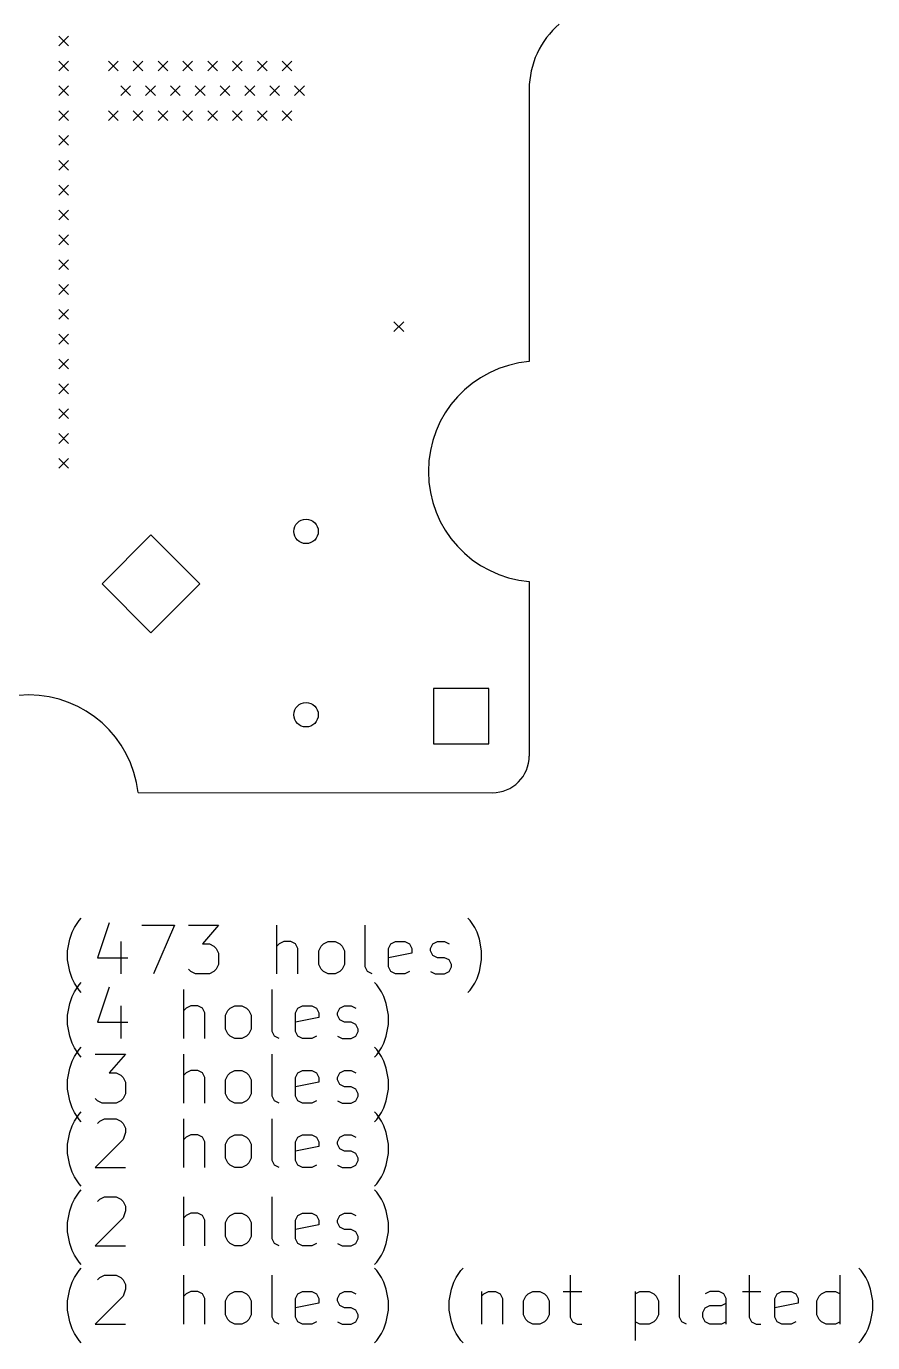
# Model space of a CAD drawing. Extents: x 114 to 184, y -151 to -38.
# Drawn here: x 149.4 to 184, y -150.5 to -96.7 of the extents above; entities that cross this region are included whole.
import ezdxf

# ---------------------------------------------------------------- set-up
doc = ezdxf.new("R2010")
doc.units = 0
doc.layers.add('BLACK', color=7, linetype='CONTINUOUS')

msp = doc.modelspace()

# ---------------------------------------------------------------- linework, layer by layer
at = {"layer": 'BLACK', "linetype": 'CONTINUOUS'}
for p, q in [((150.676, -97.082), (151.076, -97.482)), ((151.076, -97.082), (150.676, -97.482)), ((150.676, -98.098), (151.076, -98.498)), ((151.076, -98.098), (150.676, -98.498)), ((152.708, -98.098), (153.108, -98.498)), ((153.108, -98.098), (152.708, -98.498)), ((153.724, -98.098), (154.124, -98.498)), ((154.124, -98.098), (153.724, -98.498)), ((154.74, -98.098), (155.14, -98.498)), ((155.14, -98.098), (154.74, -98.498)), ((155.756, -98.098), (156.156, -98.498)), ((156.156, -98.098), (155.756, -98.498)), ((156.772, -98.098), (157.172, -98.498)), ((157.172, -98.098), (156.772, -98.498)), ((157.788, -98.098), (158.188, -98.498)), ((158.188, -98.098), (157.788, -98.498)), ((158.804, -98.098), (159.204, -98.498)), ((159.204, -98.098), (158.804, -98.498)), ((159.82, -98.098), (160.22, -98.498)), ((160.22, -98.098), (159.82, -98.498)), ((150.676, -99.114), (151.076, -99.514)), ((151.076, -99.114), (150.676, -99.514)), ((153.216, -99.114), (153.616, -99.514)), ((153.616, -99.114), (153.216, -99.514)), ((154.232, -99.114), (154.632, -99.514)), ((154.632, -99.114), (154.232, -99.514)), ((155.248, -99.114), (155.648, -99.514)), ((155.648, -99.114), (155.248, -99.514)), ((156.264, -99.114), (156.664, -99.514)), ((156.664, -99.114), (156.264, -99.514)), ((157.28, -99.114), (157.68, -99.514)), ((157.68, -99.114), (157.28, -99.514)), ((158.296, -99.114), (158.696, -99.514)), ((158.696, -99.114), (158.296, -99.514)), ((159.312, -99.114), (159.712, -99.514)), ((159.712, -99.114), (159.312, -99.514)), ((160.328, -99.114), (160.728, -99.514)), ((160.728, -99.114), (160.328, -99.514)), ((169.927313, -99.254504), (169.927313, -110.391357)), ((150.676, -100.13), (151.076, -100.53)), ((151.076, -100.13), (150.676, -100.53)), ((152.708, -100.13), (153.108, -100.53)), ((153.108, -100.13), (152.708, -100.53)), ((153.724, -100.13), (154.124, -100.53)), ((154.124, -100.13), (153.724, -100.53)), ((154.74, -100.13), (155.14, -100.53)), ((155.14, -100.13), (154.74, -100.53)), ((155.756, -100.13), (156.156, -100.53)), ((156.156, -100.13), (155.756, -100.53)), ((156.772, -100.13), (157.172, -100.53)), ((157.172, -100.13), (156.772, -100.53)), ((157.788, -100.13), (158.188, -100.53)), ((158.188, -100.13), (157.788, -100.53)), ((158.804, -100.13), (159.204, -100.53)), ((159.204, -100.13), (158.804, -100.53)), ((159.82, -100.13), (160.22, -100.53)), ((160.22, -100.13), (159.82, -100.53)), ((150.676, -101.146), (151.076, -101.546)), ((151.076, -101.146), (150.676, -101.546)), ((150.676, -102.162), (151.076, -102.562)), ((151.076, -102.162), (150.676, -102.562)), ((150.676, -103.178), (151.076, -103.578)), ((151.076, -103.178), (150.676, -103.578)), ((150.676, -104.194), (151.076, -104.594)), ((151.076, -104.194), (150.676, -104.594)), ((150.676, -105.21), (151.076, -105.61)), ((151.076, -105.21), (150.676, -105.61)), ((150.676, -106.226), (151.076, -106.626)), ((151.076, -106.226), (150.676, -106.626)), ((150.676, -107.242), (151.076, -107.642)), ((151.076, -107.242), (150.676, -107.642)), ((150.676, -108.258), (151.076, -108.658)), ((151.076, -108.258), (150.676, -108.658)), ((164.392, -108.766), (164.792, -109.166)), ((164.792, -108.766), (164.392, -109.166)), ((150.676, -109.274), (151.076, -109.674)), ((151.076, -109.274), (150.676, -109.674)), ((150.676, -110.29), (151.076, -110.69)), ((151.076, -110.29), (150.676, -110.69)), ((150.676, -111.306), (151.076, -111.706)), ((151.076, -111.306), (150.676, -111.706)), ((150.676, -112.322), (151.076, -112.722)), ((151.076, -112.322), (150.676, -112.722)), ((150.676, -113.338), (151.076, -113.738)), ((151.076, -113.338), (150.676, -113.738)), ((150.676, -114.354), (151.076, -114.754)), ((151.076, -114.354), (150.676, -114.754)), ((154.44724, -117.48325), (152.44724, -119.48325)), ((156.44724, -119.48325), (154.44724, -117.48325)), ((152.44724, -119.48325), (154.44724, -121.48325)), ((154.44724, -121.48325), (156.44724, -119.48325)), ((169.927313, -119.389472), (169.927757, -126.526753)), ((168.278622, -123.766868), (166.015858, -123.766868)), ((166.015858, -123.766868), (166.015858, -126.029632)), ((168.278622, -126.029632), (168.278622, -123.766868)), ((166.015858, -126.029632), (168.278622, -126.029632)), ((153.922434, -128.024806), (168.427757, -128.026753)), ((151.315416, -133.536833), (151.505892, -133.251118)), ((151.505892, -133.251118), (151.601131, -133.15588)), ((152.743987, -133.346357), (152.267797, -134.774928)), ((154.077321, -133.441595), (155.410654, -133.441595)), ((155.410654, -133.441595), (154.553511, -135.441595)), ((155.982083, -133.441595), (157.220178, -133.441595)), ((157.220178, -133.441595), (156.553511, -134.203499)), ((159.601131, -135.441595), (159.601131, -133.441595)), ((163.220179, -135.15588), (163.220179, -133.441595)), ((167.505894, -133.251118), (167.410656, -133.15588)), ((167.69637, -133.536833), (167.505894, -133.251118)), ((151.029702, -134.489214), (151.12494, -134.013023)), ((151.12494, -134.013023), (151.220178, -133.727309)), ((151.220178, -133.727309), (151.315416, -133.536833)), ((167.791608, -133.727309), (167.69637, -133.536833)), ((167.886846, -134.013023), (167.791608, -133.727309)), ((167.982084, -134.489214), (167.886846, -134.013023)), ((151.029702, -134.870166), (151.029702, -134.489214)), ((153.220178, -134.108261), (153.220178, -135.441595)), ((156.553511, -134.203499), (156.839226, -134.203499)), ((156.839226, -134.203499), (157.029702, -134.298737)), ((157.029702, -134.298737), (157.12494, -134.393976)), ((157.12494, -134.393976), (157.220178, -134.584452)), ((157.220178, -134.584452), (157.220178, -135.060642)), ((159.696369, -134.203499), (159.601131, -134.298737)), ((159.886845, -134.108261), (159.696369, -134.203499)), ((160.17256, -134.108261), (159.886845, -134.108261)), ((160.363036, -134.203499), (160.17256, -134.108261)), ((160.458274, -134.393976), (160.363036, -134.203499)), ((160.458274, -135.441595), (160.458274, -134.393976)), ((161.315417, -134.489214), (161.410655, -134.298737)), ((161.315417, -135.060642), (161.315417, -134.489214)), ((161.410655, -134.298737), (161.505893, -134.203499)), ((161.505893, -134.203499), (161.696369, -134.108261)), ((161.696369, -134.108261), (161.982084, -134.108261)), ((161.982084, -134.108261), (162.17256, -134.203499)), ((162.17256, -134.203499), (162.267798, -134.298737)), ((162.267798, -134.298737), (162.363036, -134.489214)), ((162.363036, -134.489214), (162.363036, -135.060642)), ((164.17256, -134.393976), (164.267798, -134.203499)), ((164.17256, -135.15588), (164.17256, -134.393976)), ((165.124941, -134.584452), (164.17256, -134.774928)), ((164.267798, -134.203499), (164.458274, -134.108261)), ((164.458274, -134.108261), (164.839227, -134.108261)), ((164.839227, -134.108261), (165.029703, -134.203499)), ((165.029703, -134.203499), (165.124941, -134.393976)), ((165.124941, -134.393976), (165.124941, -134.584452)), ((165.886846, -134.393976), (165.982084, -134.203499)), ((165.886846, -134.489214), (165.886846, -134.393976)), ((165.982084, -134.67969), (165.886846, -134.489214)), ((165.982084, -134.203499), (166.17256, -134.108261)), ((166.17256, -134.108261), (166.458274, -134.108261)), ((166.458274, -134.108261), (166.648751, -134.203499)), ((167.982084, -134.870166), (167.982084, -134.489214)), ((151.12494, -135.346357), (151.029702, -134.870166)), ((152.267797, -134.774928), (153.505892, -134.774928)), ((157.220178, -135.060642), (157.12494, -135.251118)), ((161.410655, -135.251118), (161.315417, -135.060642)), ((162.363036, -135.060642), (162.267798, -135.251118)), ((166.17256, -134.774928), (165.982084, -134.67969)), ((166.458274, -134.774928), (166.17256, -134.774928)), ((166.648751, -134.870166), (166.458274, -134.774928)), ((166.743989, -135.060642), (166.648751, -134.870166)), ((166.743989, -135.15588), (166.743989, -135.060642)), ((167.886846, -135.346357), (167.982084, -134.870166)), ((151.220178, -135.632071), (151.12494, -135.346357)), ((151.315416, -135.822547), (151.220178, -135.632071)), ((156.077321, -135.346357), (155.982083, -135.251118)), ((156.267797, -135.441595), (156.077321, -135.346357)), ((156.839226, -135.441595), (156.267797, -135.441595)), ((157.029702, -135.346357), (156.839226, -135.441595)), ((157.12494, -135.251118), (157.029702, -135.346357)), ((161.505893, -135.346357), (161.410655, -135.251118)), ((161.696369, -135.441595), (161.505893, -135.346357)), ((161.982084, -135.441595), (161.696369, -135.441595)), ((162.17256, -135.346357), (161.982084, -135.441595)), ((162.267798, -135.251118), (162.17256, -135.346357)), ((163.315417, -135.346357), (163.220179, -135.15588)), ((163.505893, -135.441595), (163.315417, -135.346357)), ((164.267798, -135.346357), (164.17256, -135.15588)), ((164.458274, -135.441595), (164.267798, -135.346357)), ((164.839227, -135.441595), (164.458274, -135.441595)), ((165.029703, -135.346357), (164.839227, -135.441595)), ((165.886846, -135.346357), (166.077322, -135.441595)), ((166.077322, -135.441595), (166.458274, -135.441595)), ((166.458274, -135.441595), (166.648751, -135.346357)), ((166.648751, -135.346357), (166.743989, -135.15588)), ((167.69637, -135.822547), (167.791608, -135.632071)), ((167.791608, -135.632071), (167.886846, -135.346357)), ((151.220178, -136.367309), (151.315416, -136.176833)), ((151.505892, -136.108261), (151.315416, -135.822547)), ((151.315416, -136.176833), (151.505892, -135.891118)), ((151.505892, -135.891118), (151.601131, -135.79588)), ((151.601131, -136.203499), (151.505892, -136.108261)), ((152.743987, -135.986357), (152.267797, -137.414928)), ((155.791607, -138.081595), (155.791607, -136.081595)), ((159.410655, -137.79588), (159.410655, -136.081595)), ((163.69637, -135.891118), (163.601132, -135.79588)), ((163.886846, -136.176833), (163.69637, -135.891118)), ((163.982084, -136.367309), (163.886846, -136.176833)), ((167.410656, -136.203499), (167.505894, -136.108261)), ((167.505894, -136.108261), (167.69637, -135.822547)), ((151.029702, -137.129214), (151.12494, -136.653023)), ((151.12494, -136.653023), (151.220178, -136.367309)), ((153.220178, -136.748261), (153.220178, -138.081595)), ((156.077321, -136.748261), (155.886845, -136.843499)), ((156.363036, -136.748261), (156.077321, -136.748261)), ((156.553512, -136.843499), (156.363036, -136.748261)), ((157.696369, -136.843499), (157.886845, -136.748261)), ((157.886845, -136.748261), (158.17256, -136.748261)), ((158.17256, -136.748261), (158.363036, -136.843499)), ((160.458274, -136.843499), (160.64875, -136.748261)), ((160.64875, -136.748261), (161.029703, -136.748261)), ((161.029703, -136.748261), (161.220179, -136.843499)), ((162.17256, -136.843499), (162.363036, -136.748261)), ((162.363036, -136.748261), (162.64875, -136.748261)), ((162.64875, -136.748261), (162.839227, -136.843499)), ((164.077322, -136.653023), (163.982084, -136.367309)), ((164.17256, -137.129214), (164.077322, -136.653023)), ((151.029702, -137.510166), (151.029702, -137.129214)), ((155.886845, -136.843499), (155.791607, -136.938737)), ((156.64875, -137.033976), (156.553512, -136.843499)), ((156.64875, -138.081595), (156.64875, -137.033976)), ((157.505893, -137.129214), (157.601131, -136.938737)), ((157.505893, -137.700642), (157.505893, -137.129214)), ((157.601131, -136.938737), (157.696369, -136.843499)), ((158.363036, -136.843499), (158.458274, -136.938737)), ((158.458274, -136.938737), (158.553512, -137.129214)), ((158.553512, -137.129214), (158.553512, -137.700642)), ((160.363036, -137.033976), (160.458274, -136.843499)), ((160.363036, -137.79588), (160.363036, -137.033976)), ((161.315417, -137.224452), (160.363036, -137.414928)), ((161.220179, -136.843499), (161.315417, -137.033976)), ((161.315417, -137.033976), (161.315417, -137.224452)), ((162.077322, -137.033976), (162.17256, -136.843499)), ((162.077322, -137.129214), (162.077322, -137.033976)), ((162.17256, -137.31969), (162.077322, -137.129214)), ((164.17256, -137.510166), (164.17256, -137.129214)), ((151.12494, -137.986357), (151.029702, -137.510166)), ((152.267797, -137.414928), (153.505892, -137.414928)), ((157.601131, -137.891118), (157.505893, -137.700642)), ((158.553512, -137.700642), (158.458274, -137.891118)), ((159.505893, -137.986357), (159.410655, -137.79588)), ((160.458274, -137.986357), (160.363036, -137.79588)), ((162.363036, -137.414928), (162.17256, -137.31969)), ((162.64875, -137.414928), (162.363036, -137.414928)), ((162.839227, -137.510166), (162.64875, -137.414928)), ((162.934465, -137.700642), (162.839227, -137.510166)), ((162.839227, -137.986357), (162.934465, -137.79588)), ((162.934465, -137.79588), (162.934465, -137.700642)), ((164.077322, -137.986357), (164.17256, -137.510166)), ((151.220178, -138.272071), (151.12494, -137.986357)), ((151.315416, -138.462547), (151.220178, -138.272071)), ((157.696369, -137.986357), (157.601131, -137.891118)), ((157.886845, -138.081595), (157.696369, -137.986357)), ((158.17256, -138.081595), (157.886845, -138.081595)), ((158.363036, -137.986357), (158.17256, -138.081595)), ((158.458274, -137.891118), (158.363036, -137.986357)), ((159.696369, -138.081595), (159.505893, -137.986357)), ((160.64875, -138.081595), (160.458274, -137.986357)), ((161.029703, -138.081595), (160.64875, -138.081595)), ((161.220179, -137.986357), (161.029703, -138.081595)), ((162.077322, -137.986357), (162.267798, -138.081595)), ((162.267798, -138.081595), (162.64875, -138.081595)), ((162.64875, -138.081595), (162.839227, -137.986357)), ((163.886846, -138.462547), (163.982084, -138.272071)), ((163.982084, -138.272071), (164.077322, -137.986357)), ((151.220178, -139.007309), (151.315416, -138.816833)), ((151.505892, -138.748261), (151.315416, -138.462547)), ((151.315416, -138.816833), (151.505892, -138.531118)), ((151.505892, -138.531118), (151.601131, -138.43588)), ((151.601131, -138.843499), (151.505892, -138.748261)), ((152.172559, -138.721595), (153.410654, -138.721595)), ((153.410654, -138.721595), (152.743987, -139.483499)), ((155.791607, -140.721595), (155.791607, -138.721595)), ((159.410655, -140.43588), (159.410655, -138.721595)), ((163.69637, -138.531118), (163.601132, -138.43588)), ((163.601132, -138.843499), (163.69637, -138.748261)), ((163.69637, -138.748261), (163.886846, -138.462547)), ((163.886846, -138.816833), (163.69637, -138.531118)), ((163.982084, -139.007309), (163.886846, -138.816833)), ((151.029702, -139.769214), (151.12494, -139.293023)), ((151.12494, -139.293023), (151.220178, -139.007309)), ((156.077321, -139.388261), (155.886845, -139.483499)), ((156.363036, -139.388261), (156.077321, -139.388261)), ((156.553512, -139.483499), (156.363036, -139.388261)), ((157.696369, -139.483499), (157.886845, -139.388261)), ((157.886845, -139.388261), (158.17256, -139.388261)), ((158.17256, -139.388261), (158.363036, -139.483499)), ((160.458274, -139.483499), (160.64875, -139.388261)), ((160.64875, -139.388261), (161.029703, -139.388261)), ((161.029703, -139.388261), (161.220179, -139.483499)), ((162.17256, -139.483499), (162.363036, -139.388261)), ((162.363036, -139.388261), (162.64875, -139.388261)), ((162.64875, -139.388261), (162.839227, -139.483499)), ((164.077322, -139.293023), (163.982084, -139.007309)), ((164.17256, -139.769214), (164.077322, -139.293023)), ((151.029702, -140.150166), (151.029702, -139.769214)), ((152.743987, -139.483499), (153.029702, -139.483499)), ((153.029702, -139.483499), (153.220178, -139.578737)), ((153.220178, -139.578737), (153.315416, -139.673976)), ((153.315416, -139.673976), (153.410654, -139.864452)), ((153.410654, -139.864452), (153.410654, -140.340642)), ((155.886845, -139.483499), (155.791607, -139.578737)), ((156.64875, -139.673976), (156.553512, -139.483499)), ((156.64875, -140.721595), (156.64875, -139.673976)), ((157.505893, -139.769214), (157.601131, -139.578737)), ((157.505893, -140.340642), (157.505893, -139.769214)), ((157.601131, -139.578737), (157.696369, -139.483499)), ((158.363036, -139.483499), (158.458274, -139.578737)), ((158.458274, -139.578737), (158.553512, -139.769214)), ((158.553512, -139.769214), (158.553512, -140.340642)), ((160.363036, -139.673976), (160.458274, -139.483499)), ((160.363036, -140.43588), (160.363036, -139.673976)), ((161.315417, -139.864452), (160.363036, -140.054928)), ((161.220179, -139.483499), (161.315417, -139.673976)), ((161.315417, -139.673976), (161.315417, -139.864452)), ((162.077322, -139.673976), (162.17256, -139.483499)), ((162.077322, -139.769214), (162.077322, -139.673976)), ((162.17256, -139.95969), (162.077322, -139.769214)), ((162.363036, -140.054928), (162.17256, -139.95969)), ((164.17256, -140.150166), (164.17256, -139.769214)), ((151.12494, -140.626357), (151.029702, -140.150166)), ((152.267797, -140.626357), (152.172559, -140.531118)), ((153.315416, -140.531118), (153.220178, -140.626357)), ((153.410654, -140.340642), (153.315416, -140.531118)), ((157.601131, -140.531118), (157.505893, -140.340642)), ((157.696369, -140.626357), (157.601131, -140.531118)), ((158.458274, -140.531118), (158.363036, -140.626357)), ((158.553512, -140.340642), (158.458274, -140.531118)), ((159.505893, -140.626357), (159.410655, -140.43588)), ((160.458274, -140.626357), (160.363036, -140.43588)), ((162.64875, -140.054928), (162.363036, -140.054928)), ((162.839227, -140.150166), (162.64875, -140.054928)), ((162.934465, -140.340642), (162.839227, -140.150166)), ((162.839227, -140.626357), (162.934465, -140.43588)), ((162.934465, -140.43588), (162.934465, -140.340642)), ((164.077322, -140.626357), (164.17256, -140.150166)), ((151.220178, -140.912071), (151.12494, -140.626357)), ((151.315416, -141.102547), (151.220178, -140.912071)), ((152.458273, -140.721595), (152.267797, -140.626357)), ((153.029702, -140.721595), (152.458273, -140.721595)), ((153.220178, -140.626357), (153.029702, -140.721595)), ((157.886845, -140.721595), (157.696369, -140.626357)), ((158.17256, -140.721595), (157.886845, -140.721595)), ((158.363036, -140.626357), (158.17256, -140.721595)), ((159.696369, -140.721595), (159.505893, -140.626357)), ((160.64875, -140.721595), (160.458274, -140.626357)), ((161.029703, -140.721595), (160.64875, -140.721595)), ((161.220179, -140.626357), (161.029703, -140.721595)), ((162.077322, -140.626357), (162.267798, -140.721595)), ((162.267798, -140.721595), (162.64875, -140.721595)), ((162.64875, -140.721595), (162.839227, -140.626357)), ((163.886846, -141.102547), (163.982084, -140.912071)), ((163.982084, -140.912071), (164.077322, -140.626357)), ((151.220178, -141.647309), (151.315416, -141.456833)), ((151.505892, -141.388261), (151.315416, -141.102547)), ((151.315416, -141.456833), (151.505892, -141.171118)), ((151.505892, -141.171118), (151.601131, -141.07588)), ((151.601131, -141.483499), (151.505892, -141.388261)), ((152.267797, -141.552071), (152.363035, -141.456833)), ((152.363035, -141.456833), (152.553511, -141.361595)), ((152.553511, -141.361595), (153.029702, -141.361595)), ((153.029702, -141.361595), (153.220178, -141.456833)), ((153.220178, -141.456833), (153.315416, -141.552071)), ((153.315416, -141.552071), (153.410654, -141.742547)), ((155.791607, -143.361595), (155.791607, -141.361595)), ((159.410655, -143.07588), (159.410655, -141.361595)), ((163.69637, -141.171118), (163.601132, -141.07588)), ((163.601132, -141.483499), (163.69637, -141.388261)), ((163.69637, -141.388261), (163.886846, -141.102547)), ((163.886846, -141.456833), (163.69637, -141.171118)), ((163.982084, -141.647309), (163.886846, -141.456833)), ((151.029702, -142.409214), (151.12494, -141.933023)), ((151.12494, -141.933023), (151.220178, -141.647309)), ((153.410654, -141.933023), (153.315416, -142.218737)), ((153.410654, -141.742547), (153.410654, -141.933023)), ((155.886845, -142.123499), (155.791607, -142.218737)), ((156.077321, -142.028261), (155.886845, -142.123499)), ((156.363036, -142.028261), (156.077321, -142.028261)), ((156.553512, -142.123499), (156.363036, -142.028261)), ((156.64875, -142.313976), (156.553512, -142.123499)), ((157.601131, -142.218737), (157.696369, -142.123499)), ((157.696369, -142.123499), (157.886845, -142.028261)), ((157.886845, -142.028261), (158.17256, -142.028261)), ((158.17256, -142.028261), (158.363036, -142.123499)), ((158.363036, -142.123499), (158.458274, -142.218737)), ((160.363036, -142.313976), (160.458274, -142.123499)), ((160.458274, -142.123499), (160.64875, -142.028261)), ((160.64875, -142.028261), (161.029703, -142.028261)), ((161.029703, -142.028261), (161.220179, -142.123499)), ((161.220179, -142.123499), (161.315417, -142.313976)), ((162.077322, -142.313976), (162.17256, -142.123499)), ((162.17256, -142.123499), (162.363036, -142.028261)), ((162.363036, -142.028261), (162.64875, -142.028261)), ((162.64875, -142.028261), (162.839227, -142.123499)), ((164.077322, -141.933023), (163.982084, -141.647309)), ((164.17256, -142.409214), (164.077322, -141.933023)), ((151.029702, -142.790166), (151.029702, -142.409214)), ((153.315416, -142.218737), (152.172559, -143.361595)), ((156.64875, -143.361595), (156.64875, -142.313976)), ((157.505893, -142.409214), (157.601131, -142.218737)), ((157.505893, -142.980642), (157.505893, -142.409214)), ((158.458274, -142.218737), (158.553512, -142.409214)), ((158.553512, -142.409214), (158.553512, -142.980642)), ((160.363036, -143.07588), (160.363036, -142.313976)), ((161.315417, -142.504452), (160.363036, -142.694928)), ((161.315417, -142.313976), (161.315417, -142.504452)), ((162.077322, -142.409214), (162.077322, -142.313976)), ((162.17256, -142.59969), (162.077322, -142.409214)), ((162.363036, -142.694928), (162.17256, -142.59969)), ((164.17256, -142.790166), (164.17256, -142.409214)), ((151.12494, -143.266357), (151.029702, -142.790166)), ((157.601131, -143.171118), (157.505893, -142.980642)), ((157.696369, -143.266357), (157.601131, -143.171118)), ((158.458274, -143.171118), (158.363036, -143.266357)), ((158.553512, -142.980642), (158.458274, -143.171118)), ((159.505893, -143.266357), (159.410655, -143.07588)), ((160.458274, -143.266357), (160.363036, -143.07588)), ((162.64875, -142.694928), (162.363036, -142.694928)), ((162.839227, -142.790166), (162.64875, -142.694928)), ((162.934465, -142.980642), (162.839227, -142.790166)), ((162.839227, -143.266357), (162.934465, -143.07588)), ((162.934465, -143.07588), (162.934465, -142.980642)), ((164.077322, -143.266357), (164.17256, -142.790166)), ((151.220178, -143.552071), (151.12494, -143.266357)), ((151.315416, -143.742547), (151.220178, -143.552071)), ((151.505892, -144.028261), (151.315416, -143.742547)), ((152.172559, -143.361595), (153.410654, -143.361595)), ((157.886845, -143.361595), (157.696369, -143.266357)), ((158.17256, -143.361595), (157.886845, -143.361595)), ((158.363036, -143.266357), (158.17256, -143.361595)), ((159.696369, -143.361595), (159.505893, -143.266357)), ((160.64875, -143.361595), (160.458274, -143.266357)), ((161.029703, -143.361595), (160.64875, -143.361595)), ((161.220179, -143.266357), (161.029703, -143.361595)), ((162.077322, -143.266357), (162.267798, -143.361595)), ((162.267798, -143.361595), (162.64875, -143.361595)), ((162.64875, -143.361595), (162.839227, -143.266357)), ((163.69637, -144.028261), (163.886846, -143.742547)), ((163.886846, -143.742547), (163.982084, -143.552071)), ((163.982084, -143.552071), (164.077322, -143.266357)), ((151.601131, -144.123499), (151.505892, -144.028261)), ((151.505892, -144.371118), (151.601131, -144.27588)), ((163.601132, -144.123499), (163.69637, -144.028261)), ((163.69637, -144.371118), (163.601132, -144.27588)), ((151.220178, -144.847309), (151.315416, -144.656833)), ((151.315416, -144.656833), (151.505892, -144.371118)), ((152.267797, -144.752071), (152.363035, -144.656833)), ((152.363035, -144.656833), (152.553511, -144.561595)), ((152.553511, -144.561595), (153.029702, -144.561595)), ((153.029702, -144.561595), (153.220178, -144.656833)), ((153.220178, -144.656833), (153.315416, -144.752071)), ((153.315416, -144.752071), (153.410654, -144.942547)), ((155.791607, -146.561595), (155.791607, -144.561595)), ((159.410655, -146.27588), (159.410655, -144.561595)), ((163.886846, -144.656833), (163.69637, -144.371118)), ((163.982084, -144.847309), (163.886846, -144.656833)), ((151.029702, -145.609214), (151.12494, -145.133023)), ((151.12494, -145.133023), (151.220178, -144.847309)), ((153.410654, -145.133023), (153.315416, -145.418737)), ((153.410654, -144.942547), (153.410654, -145.133023)), ((155.886845, -145.323499), (155.791607, -145.418737)), ((156.077321, -145.228261), (155.886845, -145.323499)), ((156.363036, -145.228261), (156.077321, -145.228261)), ((156.553512, -145.323499), (156.363036, -145.228261)), ((156.64875, -145.513976), (156.553512, -145.323499)), ((157.601131, -145.418737), (157.696369, -145.323499)), ((157.696369, -145.323499), (157.886845, -145.228261)), ((157.886845, -145.228261), (158.17256, -145.228261)), ((158.17256, -145.228261), (158.363036, -145.323499)), ((158.363036, -145.323499), (158.458274, -145.418737)), ((160.363036, -145.513976), (160.458274, -145.323499)), ((160.458274, -145.323499), (160.64875, -145.228261)), ((160.64875, -145.228261), (161.029703, -145.228261)), ((161.029703, -145.228261), (161.220179, -145.323499)), ((161.220179, -145.323499), (161.315417, -145.513976)), ((162.077322, -145.513976), (162.17256, -145.323499)), ((162.17256, -145.323499), (162.363036, -145.228261)), ((162.363036, -145.228261), (162.64875, -145.228261)), ((162.64875, -145.228261), (162.839227, -145.323499)), ((164.077322, -145.133023), (163.982084, -144.847309)), ((164.17256, -145.609214), (164.077322, -145.133023)), ((151.029702, -145.990166), (151.029702, -145.609214)), ((153.315416, -145.418737), (152.172559, -146.561595)), ((156.64875, -146.561595), (156.64875, -145.513976)), ((157.505893, -145.609214), (157.601131, -145.418737)), ((157.505893, -146.180642), (157.505893, -145.609214)), ((158.458274, -145.418737), (158.553512, -145.609214)), ((158.553512, -145.609214), (158.553512, -146.180642)), ((160.363036, -146.27588), (160.363036, -145.513976)), ((161.315417, -145.704452), (160.363036, -145.894928)), ((161.315417, -145.513976), (161.315417, -145.704452)), ((162.077322, -145.609214), (162.077322, -145.513976)), ((162.17256, -145.79969), (162.077322, -145.609214)), ((162.363036, -145.894928), (162.17256, -145.79969)), ((162.64875, -145.894928), (162.363036, -145.894928)), ((162.839227, -145.990166), (162.64875, -145.894928)), ((164.17256, -145.990166), (164.17256, -145.609214)), ((151.12494, -146.466357), (151.029702, -145.990166)), ((157.601131, -146.371118), (157.505893, -146.180642)), ((157.696369, -146.466357), (157.601131, -146.371118)), ((158.458274, -146.371118), (158.363036, -146.466357)), ((158.553512, -146.180642), (158.458274, -146.371118)), ((159.505893, -146.466357), (159.410655, -146.27588)), ((160.458274, -146.466357), (160.363036, -146.27588)), ((162.934465, -146.180642), (162.839227, -145.990166)), ((162.839227, -146.466357), (162.934465, -146.27588)), ((162.934465, -146.27588), (162.934465, -146.180642)), ((164.077322, -146.466357), (164.17256, -145.990166)), ((151.220178, -146.752071), (151.12494, -146.466357)), ((151.315416, -146.942547), (151.220178, -146.752071)), ((151.505892, -147.228261), (151.315416, -146.942547)), ((152.172559, -146.561595), (153.410654, -146.561595)), ((157.886845, -146.561595), (157.696369, -146.466357)), ((158.17256, -146.561595), (157.886845, -146.561595)), ((158.363036, -146.466357), (158.17256, -146.561595)), ((159.696369, -146.561595), (159.505893, -146.466357)), ((160.64875, -146.561595), (160.458274, -146.466357)), ((161.029703, -146.561595), (160.64875, -146.561595)), ((161.220179, -146.466357), (161.029703, -146.561595)), ((162.077322, -146.466357), (162.267798, -146.561595)), ((162.267798, -146.561595), (162.64875, -146.561595)), ((162.64875, -146.561595), (162.839227, -146.466357)), ((163.69637, -147.228261), (163.886846, -146.942547)), ((163.886846, -146.942547), (163.982084, -146.752071)), ((163.982084, -146.752071), (164.077322, -146.466357)), ((151.601131, -147.323499), (151.505892, -147.228261)), ((151.505892, -147.571118), (151.601131, -147.47588)), ((163.601132, -147.323499), (163.69637, -147.228261)), ((163.69637, -147.571118), (163.601132, -147.47588)), ((167.124941, -147.571118), (167.22018, -147.47588)), ((183.505895, -147.571118), (183.410657, -147.47588)), ((151.12494, -148.333023), (151.220178, -148.047309)), ((151.220178, -148.047309), (151.315416, -147.856833)), ((151.315416, -147.856833), (151.505892, -147.571118)), ((152.267797, -147.952071), (152.363035, -147.856833)), ((152.363035, -147.856833), (152.553511, -147.761595)), ((152.553511, -147.761595), (153.029702, -147.761595)), ((153.029702, -147.761595), (153.220178, -147.856833)), ((153.220178, -147.856833), (153.315416, -147.952071)), ((153.315416, -147.952071), (153.410654, -148.142547)), ((155.791607, -149.761595), (155.791607, -147.761595)), ((159.410655, -149.47588), (159.410655, -147.761595)), ((163.886846, -147.856833), (163.69637, -147.571118)), ((163.982084, -148.047309), (163.886846, -147.856833)), ((164.077322, -148.333023), (163.982084, -148.047309)), ((166.743989, -148.333023), (166.839227, -148.047309)), ((166.839227, -148.047309), (166.934465, -147.856833)), ((166.934465, -147.856833), (167.124941, -147.571118)), ((171.601132, -147.761595), (171.601132, -149.47588)), ((176.077323, -149.47588), (176.077323, -147.761595)), ((178.934466, -147.761595), (178.934466, -149.47588)), ((182.648752, -149.761595), (182.648752, -147.761595)), ((183.696371, -147.856833), (183.505895, -147.571118)), ((183.791609, -148.047309), (183.696371, -147.856833)), ((183.886847, -148.333023), (183.791609, -148.047309)), ((151.029702, -148.809214), (151.12494, -148.333023)), ((153.410654, -148.333023), (153.315416, -148.618737)), ((153.410654, -148.142547), (153.410654, -148.333023)), ((155.886845, -148.523499), (155.791607, -148.618737)), ((156.077321, -148.428261), (155.886845, -148.523499)), ((156.363036, -148.428261), (156.077321, -148.428261)), ((156.553512, -148.523499), (156.363036, -148.428261)), ((156.64875, -148.713976), (156.553512, -148.523499)), ((157.601131, -148.618737), (157.696369, -148.523499)), ((157.696369, -148.523499), (157.886845, -148.428261)), ((157.886845, -148.428261), (158.17256, -148.428261)), ((158.17256, -148.428261), (158.363036, -148.523499)), ((158.363036, -148.523499), (158.458274, -148.618737)), ((160.363036, -148.713976), (160.458274, -148.523499)), ((160.458274, -148.523499), (160.64875, -148.428261)), ((160.64875, -148.428261), (161.029703, -148.428261)), ((161.029703, -148.428261), (161.220179, -148.523499)), ((161.220179, -148.523499), (161.315417, -148.713976)), ((162.077322, -148.713976), (162.17256, -148.523499)), ((162.17256, -148.523499), (162.363036, -148.428261)), ((162.363036, -148.428261), (162.64875, -148.428261)), ((162.64875, -148.428261), (162.839227, -148.523499)), ((164.17256, -148.809214), (164.077322, -148.333023)), ((166.648751, -148.809214), (166.743989, -148.333023)), ((167.982084, -148.428261), (167.982084, -149.761595)), ((167.982084, -148.618737), (168.077322, -148.523499)), ((168.077322, -148.523499), (168.267798, -148.428261)), ((168.267798, -148.428261), (168.553513, -148.428261)), ((168.553513, -148.428261), (168.743989, -148.523499)), ((168.743989, -148.523499), (168.839227, -148.713976)), ((169.791608, -148.618737), (169.886846, -148.523499)), ((169.886846, -148.523499), (170.077322, -148.428261)), ((170.077322, -148.428261), (170.363037, -148.428261)), ((170.363037, -148.428261), (170.553513, -148.523499)), ((170.553513, -148.523499), (170.648751, -148.618737)), ((171.315418, -148.428261), (172.077322, -148.428261)), ((174.267799, -148.428261), (174.267799, -150.428261)), ((174.267799, -148.523499), (174.458275, -148.428261)), ((174.458275, -148.428261), (174.839228, -148.428261)), ((174.839228, -148.428261), (175.029704, -148.523499)), ((175.029704, -148.523499), (175.124942, -148.618737)), ((177.315418, -148.428261), (177.124942, -148.523499)), ((177.696371, -148.428261), (177.315418, -148.428261)), ((177.886847, -148.523499), (177.696371, -148.428261)), ((177.982085, -148.713976), (177.886847, -148.523499)), ((178.648752, -148.428261), (179.410656, -148.428261)), ((179.982085, -148.713976), (180.077323, -148.523499)), ((180.077323, -148.523499), (180.267799, -148.428261)), ((180.267799, -148.428261), (180.648752, -148.428261)), ((180.648752, -148.428261), (180.839228, -148.523499)), ((180.839228, -148.523499), (180.934466, -148.713976)), ((181.791609, -148.618737), (181.886847, -148.523499)), ((181.886847, -148.523499), (182.077323, -148.428261)), ((182.077323, -148.428261), (182.458276, -148.428261)), ((182.458276, -148.428261), (182.648752, -148.523499)), ((183.982085, -148.809214), (183.886847, -148.333023)), ((151.029702, -149.190166), (151.029702, -148.809214)), ((153.315416, -148.618737), (152.172559, -149.761595)), ((156.64875, -149.761595), (156.64875, -148.713976)), ((157.505893, -148.809214), (157.601131, -148.618737)), ((157.505893, -149.380642), (157.505893, -148.809214)), ((158.458274, -148.618737), (158.553512, -148.809214)), ((158.553512, -148.809214), (158.553512, -149.380642)), ((160.363036, -149.47588), (160.363036, -148.713976)), ((161.315417, -148.904452), (160.363036, -149.094928)), ((161.315417, -148.713976), (161.315417, -148.904452)), ((162.077322, -148.809214), (162.077322, -148.713976)), ((162.17256, -148.99969), (162.077322, -148.809214)), ((162.363036, -149.094928), (162.17256, -148.99969)), ((162.64875, -149.094928), (162.363036, -149.094928)), ((162.839227, -149.190166), (162.64875, -149.094928)), ((164.17256, -149.190166), (164.17256, -148.809214)), ((166.648751, -149.190166), (166.648751, -148.809214)), ((168.839227, -148.713976), (168.839227, -149.761595)), ((169.69637, -148.809214), (169.791608, -148.618737)), ((169.69637, -149.380642), (169.69637, -148.809214)), ((170.648751, -148.618737), (170.743989, -148.809214)), ((170.743989, -148.809214), (170.743989, -149.380642)), ((175.124942, -148.618737), (175.22018, -148.809214)), ((175.22018, -148.809214), (175.22018, -149.380642)), ((177.029704, -149.285404), (177.124942, -149.094928)), ((177.124942, -149.094928), (177.315418, -148.99969)), ((177.315418, -148.99969), (177.791609, -148.99969)), ((177.791609, -148.99969), (177.982085, -148.904452)), ((177.982085, -149.761595), (177.982085, -148.713976)), ((179.982085, -149.47588), (179.982085, -148.713976)), ((180.934466, -148.904452), (179.982085, -149.094928)), ((180.934466, -148.713976), (180.934466, -148.904452)), ((181.696371, -148.809214), (181.791609, -148.618737)), ((181.696371, -149.380642), (181.696371, -148.809214)), ((183.982085, -149.190166), (183.982085, -148.809214)), ((151.12494, -149.666357), (151.029702, -149.190166)), ((151.220178, -149.952071), (151.12494, -149.666357)), ((157.601131, -149.571118), (157.505893, -149.380642)), ((157.696369, -149.666357), (157.601131, -149.571118)), ((157.886845, -149.761595), (157.696369, -149.666357)), ((158.363036, -149.666357), (158.17256, -149.761595)), ((158.458274, -149.571118), (158.363036, -149.666357)), ((158.553512, -149.380642), (158.458274, -149.571118)), ((159.505893, -149.666357), (159.410655, -149.47588)), ((159.696369, -149.761595), (159.505893, -149.666357)), ((160.458274, -149.666357), (160.363036, -149.47588)), ((160.64875, -149.761595), (160.458274, -149.666357)), ((161.220179, -149.666357), (161.029703, -149.761595)), ((162.077322, -149.666357), (162.267798, -149.761595)), ((162.64875, -149.761595), (162.839227, -149.666357)), ((162.934465, -149.380642), (162.839227, -149.190166)), ((162.839227, -149.666357), (162.934465, -149.47588)), ((162.934465, -149.47588), (162.934465, -149.380642)), ((163.982084, -149.952071), (164.077322, -149.666357)), ((164.077322, -149.666357), (164.17256, -149.190166)), ((166.743989, -149.666357), (166.648751, -149.190166)), ((166.839227, -149.952071), (166.743989, -149.666357)), ((169.791608, -149.571118), (169.69637, -149.380642)), ((169.886846, -149.666357), (169.791608, -149.571118)), ((170.077322, -149.761595), (169.886846, -149.666357)), ((170.553513, -149.666357), (170.363037, -149.761595)), ((170.648751, -149.571118), (170.553513, -149.666357)), ((170.743989, -149.380642), (170.648751, -149.571118)), ((171.601132, -149.47588), (171.69637, -149.666357)), ((171.69637, -149.666357), (171.886846, -149.761595)), ((174.458275, -149.761595), (174.267799, -149.666357)), ((175.029704, -149.666357), (174.839228, -149.761595)), ((175.124942, -149.571118), (175.029704, -149.666357)), ((175.22018, -149.380642), (175.124942, -149.571118)), ((176.172561, -149.666357), (176.077323, -149.47588)), ((176.363037, -149.761595), (176.172561, -149.666357)), ((177.029704, -149.47588), (177.029704, -149.285404)), ((177.124942, -149.666357), (177.029704, -149.47588)), ((177.315418, -149.761595), (177.124942, -149.666357)), ((177.982085, -149.666357), (177.791609, -149.761595)), ((178.934466, -149.47588), (179.029704, -149.666357)), ((179.029704, -149.666357), (179.22018, -149.761595)), ((180.077323, -149.666357), (179.982085, -149.47588)), ((180.267799, -149.761595), (180.077323, -149.666357)), ((180.839228, -149.666357), (180.648752, -149.761595)), ((181.791609, -149.571118), (181.696371, -149.380642)), ((181.886847, -149.666357), (181.791609, -149.571118)), ((182.077323, -149.761595), (181.886847, -149.666357)), ((182.648752, -149.666357), (182.458276, -149.761595)), ((183.791609, -149.952071), (183.886847, -149.666357)), ((183.886847, -149.666357), (183.982085, -149.190166)), ((151.315416, -150.142547), (151.220178, -149.952071)), ((151.505892, -150.428261), (151.315416, -150.142547)), ((152.172559, -149.761595), (153.410654, -149.761595)), ((158.17256, -149.761595), (157.886845, -149.761595)), ((161.029703, -149.761595), (160.64875, -149.761595)), ((162.267798, -149.761595), (162.64875, -149.761595)), ((163.69637, -150.428261), (163.886846, -150.142547)), ((163.886846, -150.142547), (163.982084, -149.952071)), ((166.934465, -150.142547), (166.839227, -149.952071)), ((167.124941, -150.428261), (166.934465, -150.142547)), ((170.363037, -149.761595), (170.077322, -149.761595)), ((171.886846, -149.761595), (172.077322, -149.761595)), ((174.839228, -149.761595), (174.458275, -149.761595)), ((177.791609, -149.761595), (177.315418, -149.761595)), ((179.22018, -149.761595), (179.410656, -149.761595)), ((180.648752, -149.761595), (180.267799, -149.761595)), ((182.458276, -149.761595), (182.077323, -149.761595)), ((183.505895, -150.428261), (183.696371, -150.142547)), ((183.696371, -150.142547), (183.791609, -149.952071)), ((151.601131, -150.523499), (151.505892, -150.428261)), ((163.601132, -150.523499), (163.69637, -150.428261)), ((167.22018, -150.523499), (167.124941, -150.428261)), ((183.410657, -150.523499), (183.505895, -150.428261))]:
    msp.add_line(p, q, dxfattribs=at)
at = {"layer": 'BLACK'}
for centre in [(160.79724, -117.33825), (160.79724, -124.83825)]:
    msp.add_circle(centre, 0.5, dxfattribs=at)
for centre, radius, start, end in [((173.4278, -99.2545), 3.500487, -229.6064835, -179.9999345), ((170.31716, -114.89041), 4.515921, -265.047639, -94.9523511), ((149.4505, -128.5266), 4.499995, 6.4023564, 173.58225), ((168.4278, -126.5268), 1.499957, -90.0016425, 0.0017953)]:
    msp.add_arc(centre, radius, start, end, dxfattribs=at)

doc.saveas('drawing.dxf')
